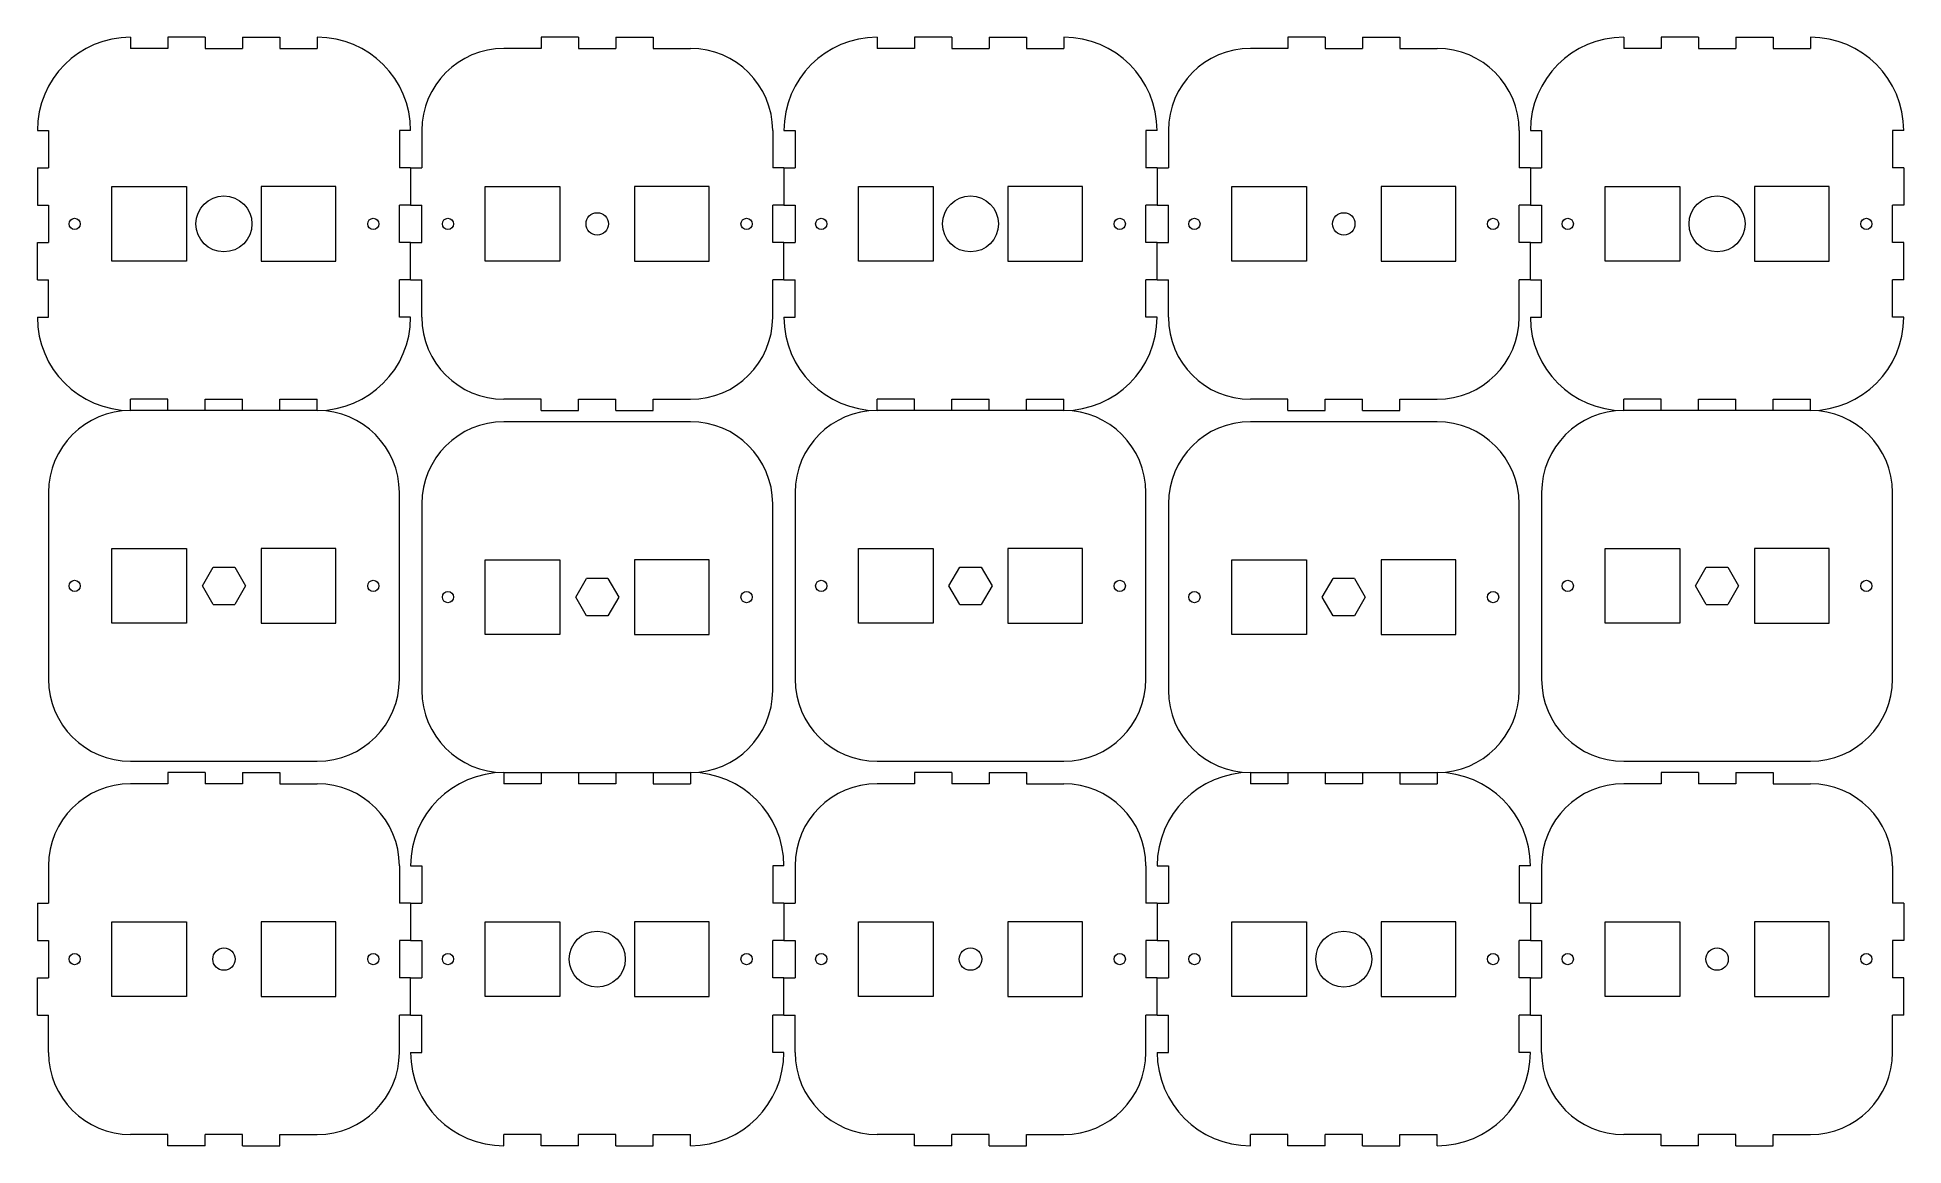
# Model space of a CAD drawing. Header units: millimetres. Extents: x -95 to 405, y -149 to 149.
import ezdxf

# ---------------------------------------------------------------- set-up
doc = ezdxf.new("R2010")
doc.units = ezdxf.units.MM
doc.layers.add('cut', color=7, linetype='Continuous', lineweight=13, true_color=0xffffff)

msp = doc.modelspace()

# ---------------------------------------------------------------- linework, layer by layer
at = {"layer": 'cut'}
for p, q in [((-69.66, 148.5), (-69.66, 145.5)), ((-59.66, 145.5), (-69.66, 145.5)), ((-49.66, 148.5), (-59.66, 148.5)), ((-59.66, 148.5), (-59.66, 145.5)), ((-49.66, 148.5), (-49.66, 145.5)), ((-49.66, 145.5), (-39.66, 145.5)), ((-39.66, 148.5), (-29.66, 148.5)), ((-39.66, 148.5), (-39.66, 145.5)), ((-29.66, 148.5), (-29.66, 145.5)), ((-29.66, 145.5), (-19.66, 145.5)), ((-19.66, 148.5), (-19.66, 145.5)), ((40.34, 145.5), (30.34, 145.5)), ((50.34, 148.5), (40.34, 148.5)), ((40.34, 148.5), (40.34, 145.5)), ((50.34, 148.5), (50.34, 145.5)), ((50.34, 145.5), (60.34, 145.5)), ((60.34, 148.5), (70.34, 148.5)), ((60.34, 148.5), (60.34, 145.5)), ((70.34, 148.5), (70.34, 145.5)), ((70.34, 145.5), (80.34, 145.5)), ((130.34, 148.5), (130.34, 145.5)), ((140.34, 145.5), (130.34, 145.5)), ((150.34, 148.5), (140.34, 148.5)), ((140.34, 148.5), (140.34, 145.5)), ((150.34, 148.5), (150.34, 145.5)), ((150.34, 145.5), (160.34, 145.5)), ((160.34, 148.5), (170.34, 148.5)), ((160.34, 148.5), (160.34, 145.5)), ((170.34, 148.5), (170.34, 145.5)), ((170.34, 145.5), (180.34, 145.5)), ((180.34, 148.5), (180.34, 145.5)), ((240.34, 145.5), (230.34, 145.5)), ((250.34, 148.5), (240.34, 148.5)), ((240.34, 148.5), (240.34, 145.5)), ((250.34, 148.5), (250.34, 145.5)), ((250.34, 145.5), (260.34, 145.5)), ((260.34, 148.5), (270.34, 148.5)), ((260.34, 148.5), (260.34, 145.5)), ((270.34, 148.5), (270.34, 145.5)), ((270.34, 145.5), (280.34, 145.5)), ((330.34, 148.5), (330.34, 145.5)), ((340.34, 145.5), (330.34, 145.5)), ((350.34, 148.5), (340.34, 148.5)), ((340.34, 148.5), (340.34, 145.5)), ((350.34, 148.5), (350.34, 145.5)), ((350.34, 145.5), (360.34, 145.5)), ((360.34, 148.5), (370.34, 148.5)), ((360.34, 148.5), (360.34, 145.5)), ((370.34, 148.5), (370.34, 145.5)), ((370.34, 145.5), (380.34, 145.5)), ((380.34, 148.5), (380.34, 145.5)), ((-94.66, 123.5), (-91.66, 123.5)), ((-91.66, 123.5), (-91.66, 113.5)), ((2.34, 123.5), (2.34, 113.5)), ((5.34, 123.5), (2.34, 123.5)), ((8.34, 123.5), (8.34, 113.5)), ((102.34, 123.5), (102.34, 113.5)), ((105.34, 123.5), (108.34, 123.5)), ((108.34, 123.5), (108.34, 113.5)), ((202.34, 123.5), (202.34, 113.5)), ((205.34, 123.5), (202.34, 123.5)), ((208.34, 123.5), (208.34, 113.5)), ((302.34, 123.5), (302.34, 113.5)), ((305.34, 123.5), (308.34, 123.5)), ((308.34, 123.5), (308.34, 113.5)), ((402.34, 123.5), (402.34, 113.5)), ((405.34, 123.5), (402.34, 123.5)), ((-94.66, 113.5), (-94.66, 103.5)), ((-94.66, 113.5), (-91.66, 113.5)), ((5.34, 113.5), (2.34, 113.5)), ((5.34, 113.5), (5.34, 103.5)), ((5.34, 113.5), (8.34, 113.5)), ((105.34, 113.5), (102.34, 113.5)), ((105.34, 113.5), (105.34, 103.5)), ((105.34, 113.5), (105.34, 103.5)), ((105.34, 113.5), (108.34, 113.5)), ((205.34, 113.5), (202.34, 113.5)), ((205.34, 113.5), (205.34, 103.5)), ((205.34, 113.5), (208.34, 113.5)), ((305.34, 113.5), (302.34, 113.5)), ((305.34, 113.5), (305.34, 103.5)), ((305.34, 113.5), (305.34, 103.5)), ((305.34, 113.5), (308.34, 113.5)), ((405.34, 113.5), (402.34, 113.5)), ((405.34, 113.5), (405.34, 103.5)), ((-74.66, 88.5), (-74.66, 108.5)), ((-74.66, 108.5), (-54.66, 108.5)), ((-54.66, 108.5), (-54.66, 88.5)), ((-14.66, 108.5), (-34.66, 108.5)), ((-34.66, 108.5), (-34.66, 88.5)), ((-14.66, 88.5), (-14.66, 108.5)), ((25.34, 88.5), (25.34, 108.5)), ((25.34, 108.5), (45.34, 108.5)), ((45.34, 108.5), (45.34, 88.5)), ((85.34, 108.5), (65.34, 108.5)), ((65.34, 108.5), (65.34, 88.5)), ((85.34, 88.5), (85.34, 108.5)), ((125.34, 88.5), (125.34, 108.5)), ((125.34, 108.5), (145.34, 108.5)), ((145.34, 108.5), (145.34, 88.5)), ((185.34, 108.5), (165.34, 108.5)), ((165.34, 108.5), (165.34, 88.5)), ((185.34, 88.5), (185.34, 108.5)), ((225.34, 88.5), (225.34, 108.5)), ((225.34, 108.5), (245.34, 108.5)), ((245.34, 108.5), (245.34, 88.5)), ((285.34, 108.5), (265.34, 108.5)), ((265.34, 108.5), (265.34, 88.5)), ((285.34, 88.5), (285.34, 108.5)), ((325.34, 88.5), (325.34, 108.5)), ((325.34, 108.5), (345.34, 108.5)), ((345.34, 108.5), (345.34, 88.5)), ((385.34, 108.5), (365.34, 108.5)), ((365.34, 108.5), (365.34, 88.5)), ((385.34, 88.5), (385.34, 108.5)), ((-94.66, 103.5), (-91.66, 103.5)), ((-91.66, 103.5), (-91.66, 93.5)), ((5.34, 103.5), (2.34, 103.5)), ((2.34, 93.5), (2.34, 103.5)), ((5.34, 103.5), (8.34, 103.5)), ((8.34, 93.5), (8.34, 103.5)), ((105.34, 103.5), (102.34, 103.5)), ((102.34, 93.5), (102.34, 103.5)), ((105.34, 103.5), (108.34, 103.5)), ((108.34, 103.5), (108.34, 93.5)), ((205.34, 103.5), (202.34, 103.5)), ((202.34, 93.5), (202.34, 103.5)), ((205.34, 103.5), (208.34, 103.5)), ((208.34, 93.5), (208.34, 103.5)), ((305.34, 103.5), (302.34, 103.5)), ((302.34, 93.5), (302.34, 103.5)), ((305.34, 103.5), (308.34, 103.5)), ((308.34, 103.5), (308.34, 93.5)), ((405.34, 103.5), (402.34, 103.5)), ((402.34, 93.5), (402.34, 103.5)), ((-94.66, 83.5), (-94.66, 93.5)), ((-94.66, 93.5), (-91.66, 93.5)), ((5.34, 93.5), (2.34, 93.5)), ((5.34, 83.5), (5.34, 93.5)), ((5.34, 93.5), (8.34, 93.5)), ((105.34, 93.5), (102.34, 93.5)), ((105.34, 83.5), (105.34, 93.5)), ((105.34, 83.5), (105.34, 93.5)), ((105.34, 93.5), (108.34, 93.5)), ((205.34, 93.5), (202.34, 93.5)), ((205.34, 83.5), (205.34, 93.5)), ((205.34, 93.5), (208.34, 93.5)), ((305.34, 93.5), (302.34, 93.5)), ((305.34, 83.5), (305.34, 93.5)), ((305.34, 83.5), (305.34, 93.5)), ((305.34, 93.5), (308.34, 93.5)), ((405.34, 93.5), (402.34, 93.5)), ((405.34, 83.5), (405.34, 93.5)), ((-54.66, 88.5), (-74.66, 88.5)), ((-34.66, 88.5), (-14.66, 88.5)), ((45.34, 88.5), (25.34, 88.5)), ((65.34, 88.5), (85.34, 88.5)), ((145.34, 88.5), (125.34, 88.5)), ((165.34, 88.5), (185.34, 88.5)), ((245.34, 88.5), (225.34, 88.5)), ((265.34, 88.5), (285.34, 88.5)), ((345.34, 88.5), (325.34, 88.5)), ((365.34, 88.5), (385.34, 88.5)), ((-94.66, 83.5), (-91.66, 83.5)), ((-91.66, 73.5), (-91.66, 83.5)), ((2.34, 73.5), (2.34, 83.5)), ((5.34, 83.5), (2.34, 83.5)), ((5.34, 83.5), (8.34, 83.5)), ((8.34, 73.5), (8.34, 83.5)), ((102.34, 73.5), (102.34, 83.5)), ((105.34, 83.5), (102.34, 83.5)), ((105.34, 83.5), (108.34, 83.5)), ((108.34, 73.5), (108.34, 83.5)), ((202.34, 73.5), (202.34, 83.5)), ((205.34, 83.5), (202.34, 83.5)), ((205.34, 83.5), (208.34, 83.5)), ((208.34, 73.5), (208.34, 83.5)), ((302.34, 73.5), (302.34, 83.5)), ((305.34, 83.5), (302.34, 83.5)), ((305.34, 83.5), (308.34, 83.5)), ((308.34, 73.5), (308.34, 83.5)), ((402.34, 73.5), (402.34, 83.5)), ((405.34, 83.5), (402.34, 83.5)), ((-94.66, 73.5), (-91.66, 73.5)), ((5.34, 73.5), (2.34, 73.5)), ((105.34, 73.5), (108.34, 73.5)), ((205.34, 73.5), (202.34, 73.5)), ((305.34, 73.5), (308.34, 73.5)), ((405.34, 73.5), (402.34, 73.5)), ((-59.66, 51.5), (-69.66, 51.5)), ((-69.66, 48.5), (-69.66, 51.5)), ((-59.66, 48.5), (-59.66, 51.5)), ((-49.66, 48.5), (-49.66, 51.5)), ((-49.66, 51.5), (-39.66, 51.5)), ((-39.66, 48.5), (-39.66, 51.5)), ((-29.66, 51.5), (-19.66, 51.5)), ((-29.66, 48.5), (-29.66, 51.5)), ((-19.66, 48.5), (-19.66, 51.5)), ((40.34, 51.5), (30.34, 51.5)), ((40.34, 48.5), (40.34, 51.5)), ((50.34, 48.5), (50.34, 51.5)), ((50.34, 51.5), (60.34, 51.5)), ((60.34, 48.5), (60.34, 51.5)), ((70.34, 51.5), (80.34, 51.5)), ((70.34, 48.5), (70.34, 51.5)), ((140.34, 51.5), (130.34, 51.5)), ((130.34, 48.5), (130.34, 51.5)), ((140.34, 48.5), (140.34, 51.5)), ((150.34, 48.5), (150.34, 51.5)), ((150.34, 51.5), (160.34, 51.5)), ((160.34, 48.5), (160.34, 51.5)), ((170.34, 51.5), (180.34, 51.5)), ((170.34, 48.5), (170.34, 51.5)), ((180.34, 48.5), (180.34, 51.5)), ((240.34, 51.5), (230.34, 51.5)), ((240.34, 48.5), (240.34, 51.5)), ((250.34, 48.5), (250.34, 51.5)), ((250.34, 51.5), (260.34, 51.5)), ((260.34, 48.5), (260.34, 51.5)), ((270.34, 51.5), (280.34, 51.5)), ((270.34, 48.5), (270.34, 51.5)), ((340.34, 51.5), (330.34, 51.5)), ((330.34, 48.5), (330.34, 51.5)), ((340.34, 48.5), (340.34, 51.5)), ((350.34, 48.5), (350.34, 51.5)), ((350.34, 51.5), (360.34, 51.5)), ((360.34, 48.5), (360.34, 51.5)), ((370.34, 51.5), (380.34, 51.5)), ((370.34, 48.5), (370.34, 51.5)), ((380.34, 48.5), (380.34, 51.5)), ((-19.66, 48.5), (-69.66, 48.5)), ((80.34, 45.5), (30.34, 45.5)), ((40.34, 48.5), (50.34, 48.5)), ((60.34, 48.5), (70.34, 48.5)), ((180.34, 48.5), (130.34, 48.5)), ((280.34, 45.5), (230.34, 45.5)), ((240.34, 48.5), (250.34, 48.5)), ((260.34, 48.5), (270.34, 48.5)), ((380.34, 48.5), (330.34, 48.5)), ((-91.66, 26.5), (-91.66, -23.5)), ((2.34, -23.5), (2.34, 26.5)), ((108.34, 26.5), (108.34, -23.5)), ((202.34, -23.5), (202.34, 26.5)), ((308.34, 26.5), (308.34, -23.5)), ((402.34, -23.5), (402.34, 26.5)), ((8.34, 23.5), (8.34, -26.5)), ((102.34, -26.5), (102.34, 23.5)), ((208.34, 23.5), (208.34, -26.5)), ((302.34, -26.5), (302.34, 23.5)), ((-74.66, -8.5), (-74.66, 11.5)), ((-74.66, 11.5), (-54.66, 11.5)), ((-54.66, 11.5), (-54.66, -8.5)), ((-14.66, 11.5), (-34.66, 11.5)), ((-34.66, 11.5), (-34.66, -8.5)), ((-14.66, -8.5), (-14.66, 11.5)), ((125.34, -8.5), (125.34, 11.5)), ((125.34, 11.5), (145.34, 11.5)), ((145.34, 11.5), (145.34, -8.5)), ((185.34, 11.5), (165.34, 11.5)), ((165.34, 11.5), (165.34, -8.5)), ((185.34, -8.5), (185.34, 11.5)), ((325.34, -8.5), (325.34, 11.5)), ((325.34, 11.5), (345.34, 11.5)), ((345.34, 11.5), (345.34, -8.5)), ((385.34, 11.5), (365.34, 11.5)), ((365.34, 11.5), (365.34, -8.5)), ((385.34, -8.5), (385.34, 11.5)), ((-50.43, 1.5), (-47.54, 6.5)), ((-47.54, 6.5), (-41.78, 6.5)), ((-41.78, 6.5), (-38.89, 1.5)), ((25.34, -11.5), (25.34, 8.5)), ((25.34, 8.5), (45.34, 8.5)), ((45.34, 8.5), (45.34, -11.5)), ((85.34, 8.5), (65.34, 8.5)), ((65.34, 8.5), (65.34, -11.5)), ((85.34, -11.5), (85.34, 8.5)), ((149.57, 1.5), (152.46, 6.5)), ((152.46, 6.5), (158.22, 6.5)), ((158.22, 6.5), (161.11, 1.5)), ((225.34, -11.5), (225.34, 8.5)), ((225.34, 8.5), (245.34, 8.5)), ((245.34, 8.5), (245.34, -11.5)), ((285.34, 8.5), (265.34, 8.5)), ((265.34, 8.5), (265.34, -11.5)), ((285.34, -11.5), (285.34, 8.5)), ((349.57, 1.5), (352.46, 6.5)), ((352.46, 6.5), (358.22, 6.5)), ((358.22, 6.5), (361.11, 1.5)), ((-47.54, -3.5), (-50.43, 1.5)), ((-38.89, 1.5), (-41.78, -3.5)), ((49.57, -1.5), (52.46, 3.5)), ((58.22, 3.5), (52.46, 3.5)), ((58.22, 3.5), (61.11, -1.5)), ((152.46, -3.5), (149.57, 1.5)), ((161.11, 1.5), (158.22, -3.5)), ((249.57, -1.5), (252.46, 3.5)), ((258.22, 3.5), (252.46, 3.5)), ((258.22, 3.5), (261.11, -1.5)), ((352.46, -3.5), (349.57, 1.5)), ((361.11, 1.5), (358.22, -3.5)), ((-47.54, -3.5), (-41.78, -3.5)), ((52.46, -6.5), (49.57, -1.5)), ((61.11, -1.5), (58.22, -6.5)), ((152.46, -3.5), (158.22, -3.5)), ((252.46, -6.5), (249.57, -1.5)), ((261.11, -1.5), (258.22, -6.5)), ((352.46, -3.5), (358.22, -3.5)), ((-54.66, -8.5), (-74.66, -8.5)), ((-34.66, -8.5), (-14.66, -8.5)), ((58.22, -6.5), (52.46, -6.5)), ((145.34, -8.5), (125.34, -8.5)), ((165.34, -8.5), (185.34, -8.5)), ((258.22, -6.5), (252.46, -6.5)), ((345.34, -8.5), (325.34, -8.5)), ((365.34, -8.5), (385.34, -8.5)), ((45.34, -11.5), (25.34, -11.5)), ((65.34, -11.5), (85.34, -11.5)), ((245.34, -11.5), (225.34, -11.5)), ((265.34, -11.5), (285.34, -11.5)), ((-69.66, -45.5), (-19.66, -45.5)), ((-59.66, -48.5), (-59.66, -51.5)), ((-49.66, -48.5), (-59.66, -48.5)), ((-49.66, -48.5), (-49.66, -51.5)), ((-39.66, -48.5), (-39.66, -51.5)), ((-39.66, -48.5), (-29.66, -48.5)), ((-29.66, -48.5), (-29.66, -51.5)), ((30.34, -48.5), (80.34, -48.5)), ((30.34, -48.5), (30.34, -51.5)), ((40.34, -48.5), (40.34, -51.5)), ((50.34, -48.5), (50.34, -51.5)), ((60.34, -48.5), (60.34, -51.5)), ((70.34, -48.5), (70.34, -51.5)), ((80.34, -48.5), (80.34, -51.5)), ((130.34, -45.5), (180.34, -45.5)), ((140.34, -48.5), (140.34, -51.5)), ((150.34, -48.5), (140.34, -48.5)), ((150.34, -48.5), (150.34, -51.5)), ((160.34, -48.5), (160.34, -51.5)), ((160.34, -48.5), (170.34, -48.5)), ((170.34, -48.5), (170.34, -51.5)), ((230.34, -48.5), (280.34, -48.5)), ((230.34, -48.5), (230.34, -51.5)), ((240.34, -48.5), (240.34, -51.5)), ((250.34, -48.5), (250.34, -51.5)), ((260.34, -48.5), (260.34, -51.5)), ((270.34, -48.5), (270.34, -51.5)), ((280.34, -48.5), (280.34, -51.5)), ((330.34, -45.5), (380.34, -45.5)), ((340.34, -48.5), (340.34, -51.5)), ((350.34, -48.5), (340.34, -48.5)), ((350.34, -48.5), (350.34, -51.5)), ((360.34, -48.5), (360.34, -51.5)), ((360.34, -48.5), (370.34, -48.5)), ((370.34, -48.5), (370.34, -51.5)), ((-59.66, -51.5), (-69.66, -51.5)), ((-39.66, -51.5), (-49.66, -51.5)), ((-29.66, -51.5), (-19.66, -51.5)), ((40.34, -51.5), (30.34, -51.5)), ((60.34, -51.5), (50.34, -51.5)), ((70.34, -51.5), (80.34, -51.5)), ((140.34, -51.5), (130.34, -51.5)), ((160.34, -51.5), (150.34, -51.5)), ((170.34, -51.5), (180.34, -51.5)), ((240.34, -51.5), (230.34, -51.5)), ((260.34, -51.5), (250.34, -51.5)), ((270.34, -51.5), (280.34, -51.5)), ((340.34, -51.5), (330.34, -51.5)), ((360.34, -51.5), (350.34, -51.5)), ((370.34, -51.5), (380.34, -51.5)), ((-91.66, -73.5), (-91.66, -83.5)), ((2.34, -73.5), (2.34, -83.5)), ((5.34, -73.5), (8.34, -73.5)), ((8.34, -73.5), (8.34, -83.5)), ((102.34, -73.5), (102.34, -83.5)), ((105.34, -73.5), (102.34, -73.5)), ((108.34, -73.5), (108.34, -83.5)), ((202.34, -73.5), (202.34, -83.5)), ((205.34, -73.5), (208.34, -73.5)), ((208.34, -73.5), (208.34, -83.5)), ((302.34, -73.5), (302.34, -83.5)), ((305.34, -73.5), (302.34, -73.5)), ((308.34, -73.5), (308.34, -83.5)), ((402.34, -73.5), (402.34, -83.5)), ((-94.66, -83.5), (-94.66, -93.5)), ((-94.66, -83.5), (-91.66, -83.5)), ((5.34, -83.5), (2.34, -83.5)), ((5.34, -83.5), (5.34, -93.5)), ((5.34, -83.5), (8.34, -83.5)), ((105.34, -83.5), (102.34, -83.5)), ((105.34, -83.5), (105.34, -93.5)), ((105.34, -83.5), (105.34, -93.5)), ((105.34, -83.5), (108.34, -83.5)), ((205.34, -83.5), (202.34, -83.5)), ((205.34, -83.5), (205.34, -93.5)), ((205.34, -83.5), (208.34, -83.5)), ((305.34, -83.5), (302.34, -83.5)), ((305.34, -83.5), (305.34, -93.5)), ((305.34, -83.5), (305.34, -93.5)), ((305.34, -83.5), (308.34, -83.5)), ((405.34, -83.5), (402.34, -83.5)), ((405.34, -83.5), (405.34, -93.5)), ((-74.66, -108.5), (-74.66, -88.5)), ((-74.66, -88.5), (-54.66, -88.5)), ((-54.66, -88.5), (-54.66, -108.5)), ((-14.66, -88.5), (-34.66, -88.5)), ((-34.66, -88.5), (-34.66, -108.5)), ((-14.66, -108.5), (-14.66, -88.5)), ((25.34, -108.5), (25.34, -88.5)), ((25.34, -88.5), (45.34, -88.5)), ((45.34, -88.5), (45.34, -108.5)), ((85.34, -88.5), (65.34, -88.5)), ((65.34, -88.5), (65.34, -108.5)), ((85.34, -108.5), (85.34, -88.5)), ((125.34, -108.5), (125.34, -88.5)), ((125.34, -88.5), (145.34, -88.5)), ((145.34, -88.5), (145.34, -108.5)), ((185.34, -88.5), (165.34, -88.5)), ((165.34, -88.5), (165.34, -108.5)), ((185.34, -108.5), (185.34, -88.5)), ((225.34, -108.5), (225.34, -88.5)), ((225.34, -88.5), (245.34, -88.5)), ((245.34, -88.5), (245.34, -108.5)), ((285.34, -88.5), (265.34, -88.5)), ((265.34, -88.5), (265.34, -108.5)), ((285.34, -108.5), (285.34, -88.5)), ((325.34, -108.5), (325.34, -88.5)), ((325.34, -88.5), (345.34, -88.5)), ((345.34, -88.5), (345.34, -108.5)), ((385.34, -88.5), (365.34, -88.5)), ((365.34, -88.5), (365.34, -108.5)), ((385.34, -108.5), (385.34, -88.5)), ((-94.66, -93.5), (-91.66, -93.5)), ((-91.66, -93.5), (-91.66, -103.5)), ((5.34, -93.5), (2.34, -93.5)), ((2.34, -93.5), (2.34, -103.5)), ((5.34, -93.5), (8.34, -93.5)), ((8.34, -93.5), (8.34, -103.5)), ((105.34, -93.5), (102.34, -93.5)), ((102.34, -103.5), (102.34, -93.5)), ((105.34, -93.5), (108.34, -93.5)), ((108.34, -93.5), (108.34, -103.5)), ((205.34, -93.5), (202.34, -93.5)), ((202.34, -93.5), (202.34, -103.5)), ((205.34, -93.5), (208.34, -93.5)), ((208.34, -93.5), (208.34, -103.5)), ((305.34, -93.5), (302.34, -93.5)), ((302.34, -103.5), (302.34, -93.5)), ((305.34, -93.5), (308.34, -93.5)), ((308.34, -93.5), (308.34, -103.5)), ((405.34, -93.5), (402.34, -93.5)), ((402.34, -93.5), (402.34, -103.5)), ((-94.66, -113.5), (-94.66, -103.5)), ((-94.66, -103.5), (-91.66, -103.5)), ((5.34, -103.5), (2.34, -103.5)), ((5.34, -113.5), (5.34, -103.5)), ((5.34, -103.5), (8.34, -103.5)), ((105.34, -103.5), (102.34, -103.5)), ((105.34, -113.5), (105.34, -103.5)), ((105.34, -113.5), (105.34, -103.5)), ((105.34, -103.5), (108.34, -103.5)), ((205.34, -103.5), (202.34, -103.5)), ((205.34, -113.5), (205.34, -103.5)), ((205.34, -103.5), (208.34, -103.5)), ((305.34, -103.5), (302.34, -103.5)), ((305.34, -113.5), (305.34, -103.5)), ((305.34, -113.5), (305.34, -103.5)), ((305.34, -103.5), (308.34, -103.5)), ((405.34, -103.5), (402.34, -103.5)), ((405.34, -113.5), (405.34, -103.5)), ((-54.66, -108.5), (-74.66, -108.5)), ((-34.66, -108.5), (-14.66, -108.5)), ((45.34, -108.5), (25.34, -108.5)), ((65.34, -108.5), (85.34, -108.5)), ((145.34, -108.5), (125.34, -108.5)), ((165.34, -108.5), (185.34, -108.5)), ((245.34, -108.5), (225.34, -108.5)), ((265.34, -108.5), (285.34, -108.5)), ((345.34, -108.5), (325.34, -108.5)), ((365.34, -108.5), (385.34, -108.5)), ((-94.66, -113.5), (-91.66, -113.5)), ((-91.66, -123.5), (-91.66, -113.5)), ((2.34, -123.5), (2.34, -113.5)), ((5.34, -113.5), (2.34, -113.5)), ((5.34, -113.5), (8.34, -113.5)), ((8.34, -123.5), (8.34, -113.5)), ((102.34, -123.5), (102.34, -113.5)), ((105.34, -113.5), (102.34, -113.5)), ((105.34, -113.5), (108.34, -113.5)), ((108.34, -123.5), (108.34, -113.5)), ((202.34, -123.5), (202.34, -113.5)), ((205.34, -113.5), (202.34, -113.5)), ((205.34, -113.5), (208.34, -113.5)), ((208.34, -123.5), (208.34, -113.5)), ((302.34, -123.5), (302.34, -113.5)), ((305.34, -113.5), (302.34, -113.5)), ((305.34, -113.5), (308.34, -113.5)), ((308.34, -123.5), (308.34, -113.5)), ((402.34, -123.5), (402.34, -113.5)), ((405.34, -113.5), (402.34, -113.5)), ((5.34, -123.5), (8.34, -123.5)), ((105.34, -123.5), (102.34, -123.5)), ((205.34, -123.5), (208.34, -123.5)), ((305.34, -123.5), (302.34, -123.5)), ((-59.66, -145.5), (-69.66, -145.5)), ((-59.66, -148.5), (-59.66, -145.5)), ((-49.66, -148.5), (-59.66, -148.5)), ((-49.66, -148.5), (-49.66, -145.5)), ((-39.66, -145.5), (-49.66, -145.5)), ((-39.66, -148.5), (-39.66, -145.5)), ((-39.66, -148.5), (-29.66, -148.5)), ((-29.66, -145.5), (-19.66, -145.5)), ((-29.66, -148.5), (-29.66, -145.5)), ((40.34, -145.5), (30.34, -145.5)), ((30.34, -148.5), (30.34, -145.5)), ((40.34, -148.5), (40.34, -145.5)), ((50.34, -148.5), (40.34, -148.5)), ((50.34, -148.5), (50.34, -145.5)), ((60.34, -145.5), (50.34, -145.5)), ((60.34, -148.5), (60.34, -145.5)), ((60.34, -148.5), (70.34, -148.5)), ((70.34, -145.5), (80.34, -145.5)), ((70.34, -148.5), (70.34, -145.5)), ((80.34, -148.5), (80.34, -145.5)), ((140.34, -145.5), (130.34, -145.5)), ((140.34, -148.5), (140.34, -145.5)), ((150.34, -148.5), (140.34, -148.5)), ((150.34, -148.5), (150.34, -145.5)), ((160.34, -145.5), (150.34, -145.5)), ((160.34, -148.5), (160.34, -145.5)), ((160.34, -148.5), (170.34, -148.5)), ((170.34, -145.5), (180.34, -145.5)), ((170.34, -148.5), (170.34, -145.5)), ((240.34, -145.5), (230.34, -145.5)), ((230.34, -148.5), (230.34, -145.5)), ((240.34, -148.5), (240.34, -145.5)), ((250.34, -148.5), (240.34, -148.5)), ((250.34, -148.5), (250.34, -145.5)), ((260.34, -145.5), (250.34, -145.5)), ((260.34, -148.5), (260.34, -145.5)), ((260.34, -148.5), (270.34, -148.5)), ((270.34, -145.5), (280.34, -145.5)), ((270.34, -148.5), (270.34, -145.5)), ((280.34, -148.5), (280.34, -145.5)), ((340.34, -145.5), (330.34, -145.5)), ((340.34, -148.5), (340.34, -145.5)), ((350.34, -148.5), (340.34, -148.5)), ((350.34, -148.5), (350.34, -145.5)), ((360.34, -145.5), (350.34, -145.5)), ((360.34, -148.5), (360.34, -145.5)), ((360.34, -148.5), (370.34, -148.5)), ((370.34, -145.5), (380.34, -145.5)), ((370.34, -148.5), (370.34, -145.5))]:
    msp.add_line(p, q, dxfattribs=at)
for centre, radius in [((-44.66, 98.5), 7.5), ((155.34, 98.5), 7.5), ((355.34, 98.5), 7.5), ((-84.66, 98.5), 1.5), ((-4.66, 98.5), 1.5), ((15.34, 98.5), 1.5), ((55.34, 98.5), 3), ((95.34, 98.5), 1.5), ((115.34, 98.5), 1.5), ((195.34, 98.5), 1.5), ((255.34, 98.5), 3), ((215.34, 98.5), 1.5), ((295.34, 98.5), 1.5), ((315.34, 98.5), 1.5), ((395.34, 98.5), 1.5), ((-84.66, 1.5), 1.5), ((-4.66, 1.5), 1.5), ((15.34, -1.5), 1.5), ((95.34, -1.5), 1.5), ((115.34, 1.5), 1.5), ((195.34, 1.5), 1.5), ((315.34, 1.5), 1.5), ((395.34, 1.5), 1.5), ((215.34, -1.5), 1.5), ((295.34, -1.5), 1.5), ((55.34, -98.5), 7.5), ((255.34, -98.5), 7.5), ((-84.66, -98.5), 1.5), ((-44.66, -98.5), 3), ((-4.66, -98.5), 1.5), ((15.34, -98.5), 1.5), ((95.34, -98.5), 1.5), ((115.34, -98.5), 1.5), ((155.34, -98.5), 3), ((195.34, -98.5), 1.5), ((215.34, -98.5), 1.5), ((295.34, -98.5), 1.5), ((315.34, -98.5), 1.5), ((355.34, -98.5), 3), ((395.34, -98.5), 1.5)]:
    msp.add_circle(centre, radius, dxfattribs=at)
for centre, radius, start, end in [((-69.66, 123.5), 25, 90, 180), ((-19.66, 123.5), 25, 0, 90), ((30.34, 123.5), 22, 90, 180), ((80.34, 123.5), 22, 0, 90), ((130.34, 123.5), 25, 90, 180), ((180.34, 123.5), 25, 0, 90), ((230.34, 123.5), 22, 90, 180), ((280.34, 123.5), 22, 0, 90), ((330.34, 123.5), 25, 90, 180), ((380.34, 123.5), 25, 0, 90), ((-69.66, 73.5), 25, 180, 270), ((-19.66, 73.5), 25, 270, 0), ((30.34, 73.5), 22, 180, 270), ((80.34, 73.5), 22, 270, 0), ((130.34, 73.5), 25, 180, 270), ((180.34, 73.5), 25, 270, 0), ((230.34, 73.5), 22, 180, 270), ((280.34, 73.5), 22, 270, 0), ((330.34, 73.5), 25, 180, 270), ((380.34, 73.5), 25, 270, 0), ((-69.66, 26.5), 22, 90, 180), ((-19.66, 26.5), 22, 0, 90), ((30.34, 23.5), 22, 90, 180), ((80.34, 23.5), 22, 0, 90), ((130.34, 26.5), 22, 90, 180), ((180.34, 26.5), 22, 0, 90), ((230.34, 23.5), 22, 90, 180), ((280.34, 23.5), 22, 0, 90), ((330.34, 26.5), 22, 90, 180), ((380.34, 26.5), 22, 0, 90), ((-69.66, -23.5), 22, 180, 270), ((-19.66, -23.5), 22, 270, 0), ((130.34, -23.5), 22, 180, 270), ((180.34, -23.5), 22, 270, 0), ((330.34, -23.5), 22, 180, 270), ((380.34, -23.5), 22, 270, 0), ((30.34, -26.5), 22, 180, 270), ((80.34, -26.5), 22, 270, 0), ((230.34, -26.5), 22, 180, 270), ((280.34, -26.5), 22, 270, 0), ((30.34, -73.5), 25, 90, 180), ((80.34, -73.5), 25, 0, 90), ((230.34, -73.5), 25, 90, 180), ((280.34, -73.5), 25, 0, 90), ((-69.66, -73.5), 22, 90, 180), ((-19.66, -73.5), 22, 0, 90), ((130.34, -73.5), 22, 90, 180), ((180.34, -73.5), 22, 0, 90), ((330.34, -73.5), 22, 90, 180), ((380.34, -73.5), 22, 0, 90), ((-69.66, -123.5), 22, 180, 270), ((-19.66, -123.5), 22, 270, 0), ((30.34, -123.5), 25, 180, 270), ((80.34, -123.5), 25, 270, 0), ((130.34, -123.5), 22, 180, 270), ((180.34, -123.5), 22, 270, 0), ((230.34, -123.5), 25, 180, 270), ((280.34, -123.5), 25, 270, 0), ((330.34, -123.5), 22, 180, 270), ((380.34, -123.5), 22, 270, 0)]:
    msp.add_arc(centre, radius, start, end, dxfattribs=at)

doc.saveas('drawing.dxf')
